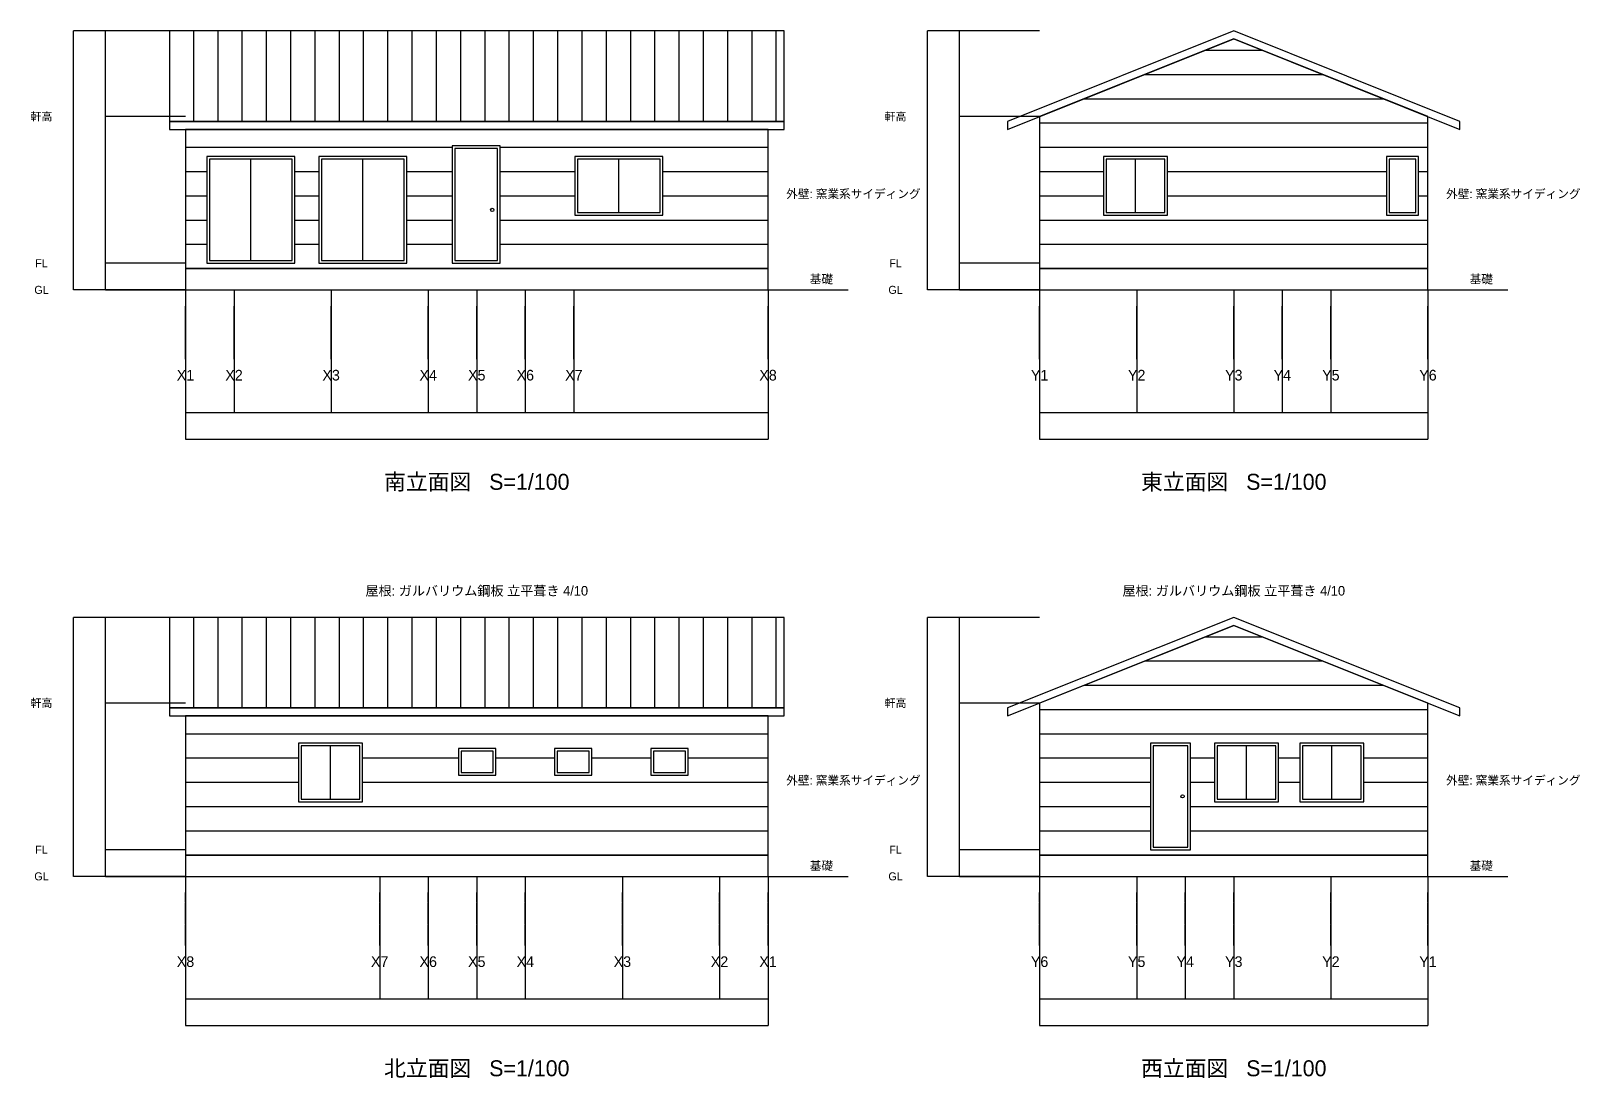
# Model space of a CAD drawing. Header units: millimetres. Extents: x -2900 to 42710, y -25289 to 10180.
# Drawn here: x -2896 to 26141, y -25283 to -5644 of the extents above; entities that cross this region are included whole.
import ezdxf
from ezdxf.enums import TextEntityAlignment as Align

# ---------------------------------------------------------------- set-up
doc = ezdxf.new("R2010")
doc.units = ezdxf.units.MM
doc.linetypes.add('CENTER', pattern=[50.800000000000004, 31.75, -6.35, 6.35, -6.35])
for name, color, linetype in [('DIM', 2, 'CONTINUOUS'), ('ELEV', 7, 'CONTINUOUS'), ('ELEV_DETAIL', 8, 'CONTINUOUS'), ('ELEV_WINDOW', 4, 'CONTINUOUS'), ('GRID', 1, 'CENTER'), ('TEXT', 7, 'CONTINUOUS')]:
    doc.layers.add(name, color=color, linetype=linetype)
doc.styles.add('kst32b', font='kst32b')
doc.dimstyles.get("Standard").update_dxf_attribs({"dimtxt": 0.25, "dimasz": 0.175, "dimexe": 0.375, "dimexo": 0.125, "dimgap": 0.1, "dimtad": 0, "dimtoh": 1, "dimlfac": 100, "dimzin": 12, "dimdsep": 46, "dimcen": 0.09, "dimazin": 3, "dimtfac": 1, "dimtdec": 4, "dimtofl": 0, "dimtmove": 0, "dimatfit": 3, "dimfxl": 1, "dimtolj": 1, "dimtzin": 0, "dimarcsym": 0})

# ---------------------------------------------------------------- blocks, each defined once
blk = doc.blocks.new('*D13')
at = {"layer": 'DIM', "color": 0, "linetype": 'ByBlock', "lineweight": -2}
for p, q in [((-2.296212748401287e-17, -10500.125), (-6.888638245203862e-17, -12800.375)), ((910, -10500.125), (910, -12800.375)), ((0, -12800), (910, -12800))]:
    blk.add_line(p, q, dxfattribs=at)
for points in [[(0, -12800), (0.175, -12799.97086007396), (0.175, -12800.02913992604)], [(910, -12800), (909.825, -12800.02913992604), (909.825, -12799.97086007396)]]:
    blk.add_solid(points, dxfattribs=at)
at = {"layer": 'DIM', "color": 0, "linetype": 'CONTINUOUS', "lineweight": -2, "insert": (455, -12640), "char_height": 0.25, "width": 0.4444444444444754, "attachment_point": 5}
blk.add_mtext('910', dxfattribs=at)
blk = doc.blocks.new('*D14')
at = {"layer": 'DIM', "color": 0, "linetype": 'ByBlock', "lineweight": -2}
for p, q in [((910, -10500.125), (910, -12800.375)), ((2730, -10500.125), (2730, -12800.375)), ((910, -12800), (2730, -12800))]:
    blk.add_line(p, q, dxfattribs=at)
for points in [[(910, -12800), (910.175, -12799.97086007396), (910.175, -12800.02913992604)], [(2730, -12800), (2729.825, -12800.02913992604), (2729.825, -12799.97086007396)]]:
    blk.add_solid(points, dxfattribs=at)
at = {"layer": 'DIM', "color": 0, "linetype": 'CONTINUOUS', "lineweight": -2, "insert": (1820, -12640), "char_height": 0.25, "width": 0.7361111111111112, "attachment_point": 5}
blk.add_mtext('1,820', dxfattribs=at)
blk = doc.blocks.new('*D15')
at = {"layer": 'DIM', "color": 0, "linetype": 'ByBlock', "lineweight": -2}
for p, q in [((2730, -10500.125), (2730, -12800.375)), ((4550, -10500.125), (4550, -12800.375)), ((2730, -12800), (4550, -12800))]:
    blk.add_line(p, q, dxfattribs=at)
for points in [[(2730, -12800), (2730.175, -12799.97086007396), (2730.175, -12800.02913992604)], [(4550, -12800), (4549.825, -12800.02913992604), (4549.825, -12799.97086007396)]]:
    blk.add_solid(points, dxfattribs=at)
at = {"layer": 'DIM', "color": 0, "linetype": 'CONTINUOUS', "lineweight": -2, "insert": (3640, -12640), "char_height": 0.25, "width": 0.7361111111111112, "attachment_point": 5}
blk.add_mtext('1,820', dxfattribs=at)
blk = doc.blocks.new('*D16')
at = {"layer": 'DIM', "color": 0, "linetype": 'ByBlock', "lineweight": -2}
for p, q in [((4550, -10500.125), (4550, -12800.375)), ((5460, -10500.125), (5460, -12800.375)), ((4550, -12800), (5460, -12800))]:
    blk.add_line(p, q, dxfattribs=at)
for points in [[(4550, -12800), (4550.175, -12799.97086007396), (4550.175, -12800.02913992604)], [(5460, -12800), (5459.825, -12800.02913992604), (5459.825, -12799.97086007396)]]:
    blk.add_solid(points, dxfattribs=at)
at = {"layer": 'DIM', "color": 0, "linetype": 'CONTINUOUS', "lineweight": -2, "insert": (5005, -12640), "char_height": 0.25, "width": 0.4444444444444754, "attachment_point": 5}
blk.add_mtext('910', dxfattribs=at)
blk = doc.blocks.new('*D17')
at = {"layer": 'DIM', "color": 0, "linetype": 'ByBlock', "lineweight": -2}
for p, q in [((5460, -10500.125), (5460, -12800.375)), ((6370, -10500.125), (6370, -12800.375)), ((5460, -12800), (6370, -12800))]:
    blk.add_line(p, q, dxfattribs=at)
for points in [[(5460, -12800), (5460.175, -12799.97086007396), (5460.175, -12800.02913992604)], [(6370, -12800), (6369.825, -12800.02913992604), (6369.825, -12799.97086007396)]]:
    blk.add_solid(points, dxfattribs=at)
at = {"layer": 'DIM', "color": 0, "linetype": 'CONTINUOUS', "lineweight": -2, "insert": (5915, -12640), "char_height": 0.25, "width": 0.4444444444444754, "attachment_point": 5}
blk.add_mtext('910', dxfattribs=at)
blk = doc.blocks.new('*D18')
at = {"layer": 'DIM', "color": 0, "linetype": 'ByBlock', "lineweight": -2}
for p, q in [((6370, -10500.125), (6370, -12800.375)), ((7280, -10500.125), (7280, -12800.375)), ((6370, -12800), (7280, -12800))]:
    blk.add_line(p, q, dxfattribs=at)
for points in [[(6370, -12800), (6370.175, -12799.97086007396), (6370.175, -12800.02913992604)], [(7280, -12800), (7279.825, -12800.02913992604), (7279.825, -12799.97086007396)]]:
    blk.add_solid(points, dxfattribs=at)
at = {"layer": 'DIM', "color": 0, "linetype": 'CONTINUOUS', "lineweight": -2, "insert": (6825, -12640), "char_height": 0.25, "width": 0.4444444444444754, "attachment_point": 5}
blk.add_mtext('910', dxfattribs=at)
blk = doc.blocks.new('*D19')
at = {"layer": 'DIM', "color": 0, "linetype": 'ByBlock', "lineweight": -2}
for p, q in [((-0.125, -10000), (-1500.375, -10000)), ((-1500, -10500), (-1500, -10000)), ((-0.125, -10500), (-1500.375, -10500))]:
    blk.add_line(p, q, dxfattribs=at)
for points in [[(-1500, -10000), (-1499.970860073956, -10000.175), (-1500.029139926044, -10000.175)], [(-1500, -10500), (-1500.029139926044, -10499.825), (-1499.970860073956, -10499.825)]]:
    blk.add_solid(points, dxfattribs=at)
at = {"layer": 'DIM', "color": 0, "linetype": 'CONTINUOUS', "lineweight": -2, "insert": (-1660.375, -10250), "char_height": 0.25, "width": 0.5000000000000155, "attachment_point": 5, "rotation": 90}
blk.add_mtext('500', dxfattribs=at)
blk = doc.blocks.new('*D20')
at = {"layer": 'DIM', "color": 0, "linetype": 'ByBlock', "lineweight": -2}
for p, q in [((-0.125, -7250), (-1500.375, -7250)), ((-1500, -10000), (-1500, -7250)), ((-0.125, -10000), (-1500.375, -10000))]:
    blk.add_line(p, q, dxfattribs=at)
for points in [[(-1500, -7250), (-1499.970860073956, -7250.175), (-1500.029139926044, -7250.175)], [(-1500, -10000), (-1500.029139926044, -9999.825), (-1499.970860073956, -9999.825)]]:
    blk.add_solid(points, dxfattribs=at)
at = {"layer": 'DIM', "color": 0, "linetype": 'CONTINUOUS', "lineweight": -2, "insert": (-1660, -8625), "char_height": 0.25, "width": 0.7916666666666821, "attachment_point": 5, "rotation": 90}
blk.add_mtext('2,750', dxfattribs=at)
blk = doc.blocks.new('*D21')
at = {"layer": 'DIM', "color": 0, "linetype": 'ByBlock', "lineweight": -2}
for p, q in [((-0.125, -5644), (-1500.375, -5644)), ((-1500, -7250), (-1500, -5644)), ((-0.125, -7250), (-1500.375, -7250))]:
    blk.add_line(p, q, dxfattribs=at)
for points in [[(-1500, -5644), (-1499.970860073956, -5644.175), (-1500.029139926044, -5644.175)], [(-1500, -7250), (-1500.029139926044, -7249.825), (-1499.970860073956, -7249.825)]]:
    blk.add_solid(points, dxfattribs=at)
at = {"layer": 'DIM', "color": 0, "linetype": 'CONTINUOUS', "lineweight": -2, "insert": (-1660, -6447), "char_height": 0.25, "width": 0.7361111111111422, "attachment_point": 5, "rotation": 90}
blk.add_mtext('1,606', dxfattribs=at)
blk = doc.blocks.new('*D22')
at = {"layer": 'DIM', "color": 0, "linetype": 'ByBlock', "lineweight": -2}
for p, q in [((-0.125, -5644), (-2100.375, -5644)), ((-2100, -10500), (-2100, -5644)), ((-0.125, -10500), (-2100.375, -10500))]:
    blk.add_line(p, q, dxfattribs=at)
for points in [[(-2100, -5644), (-2099.970860073956, -5644.175), (-2100.029139926044, -5644.175)], [(-2100, -10500), (-2100.029139926044, -10499.825), (-2099.970860073956, -10499.825)]]:
    blk.add_solid(points, dxfattribs=at)
at = {"layer": 'DIM', "color": 0, "linetype": 'CONTINUOUS', "lineweight": -2, "insert": (-2260, -8072), "char_height": 0.25, "width": 0.8194444444444755, "attachment_point": 5, "rotation": 90}
blk.add_mtext('4,856', dxfattribs=at)
blk = doc.blocks.new('*D23')
at = {"layer": 'DIM', "color": 0, "linetype": 'ByBlock', "lineweight": -2}
for p, q in [((-0.125, -21000), (-1500.375, -21000)), ((-1500, -21500), (-1500, -21000)), ((-0.125, -21500), (-1500.375, -21500))]:
    blk.add_line(p, q, dxfattribs=at)
for points in [[(-1500, -21000), (-1499.970860073956, -21000.175), (-1500.029139926044, -21000.175)], [(-1500, -21500), (-1500.029139926044, -21499.825), (-1499.970860073956, -21499.825)]]:
    blk.add_solid(points, dxfattribs=at)
at = {"layer": 'DIM', "color": 0, "linetype": 'CONTINUOUS', "lineweight": -2, "insert": (-1660.375, -21250), "char_height": 0.25, "width": 0.5000000000000155, "attachment_point": 5, "rotation": 90}
blk.add_mtext('500', dxfattribs=at)
blk = doc.blocks.new('*D24')
at = {"layer": 'DIM', "color": 0, "linetype": 'ByBlock', "lineweight": -2}
for p, q in [((-0.125, -18250), (-1500.375, -18250)), ((-1500, -21000), (-1500, -18250)), ((-0.125, -21000), (-1500.375, -21000))]:
    blk.add_line(p, q, dxfattribs=at)
for points in [[(-1500, -18250), (-1499.970860073956, -18250.175), (-1500.029139926044, -18250.175)], [(-1500, -21000), (-1500.029139926044, -20999.825), (-1499.970860073956, -20999.825)]]:
    blk.add_solid(points, dxfattribs=at)
at = {"layer": 'DIM', "color": 0, "linetype": 'CONTINUOUS', "lineweight": -2, "insert": (-1660, -19625), "char_height": 0.25, "width": 0.7916666666666821, "attachment_point": 5, "rotation": 90}
blk.add_mtext('2,750', dxfattribs=at)
blk = doc.blocks.new('*D25')
at = {"layer": 'DIM', "color": 0, "linetype": 'ByBlock', "lineweight": -2}
for p, q in [((-0.125, -16644), (-1500.375, -16644)), ((-1500, -18250), (-1500, -16644)), ((-0.125, -18250), (-1500.375, -18250))]:
    blk.add_line(p, q, dxfattribs=at)
for points in [[(-1500, -16644), (-1499.970860073956, -16644.175), (-1500.029139926044, -16644.175)], [(-1500, -18250), (-1500.029139926044, -18249.825), (-1499.970860073956, -18249.825)]]:
    blk.add_solid(points, dxfattribs=at)
at = {"layer": 'DIM', "color": 0, "linetype": 'CONTINUOUS', "lineweight": -2, "insert": (-1660, -17447), "char_height": 0.25, "width": 0.7361111111111422, "attachment_point": 5, "rotation": 90}
blk.add_mtext('1,606', dxfattribs=at)
blk = doc.blocks.new('*D26')
at = {"layer": 'DIM', "color": 0, "linetype": 'ByBlock', "lineweight": -2}
for p, q in [((-0.125, -16644), (-2100.375, -16644)), ((-2100, -21500), (-2100, -16644)), ((-0.125, -21500), (-2100.375, -21500))]:
    blk.add_line(p, q, dxfattribs=at)
for points in [[(-2100, -16644), (-2099.970860073956, -16644.175), (-2100.029139926044, -16644.175)], [(-2100, -21500), (-2100.029139926044, -21499.825), (-2099.970860073956, -21499.825)]]:
    blk.add_solid(points, dxfattribs=at)
at = {"layer": 'DIM', "color": 0, "linetype": 'CONTINUOUS', "lineweight": -2, "insert": (-2260, -19072), "char_height": 0.25, "width": 0.8194444444444755, "attachment_point": 5, "rotation": 90}
blk.add_mtext('4,856', dxfattribs=at)
blk = doc.blocks.new('*D27')
at = {"layer": 'DIM', "color": 0, "linetype": 'ByBlock', "lineweight": -2}
for p, q in [((16010, -10500.125), (16010, -12800.375)), ((17830, -10500.125), (17830, -12800.375)), ((16010, -12800), (17830, -12800))]:
    blk.add_line(p, q, dxfattribs=at)
for points in [[(16010, -12800), (16010.175, -12799.97086007396), (16010.175, -12800.02913992604)], [(17830, -12800), (17829.825, -12800.02913992604), (17829.825, -12799.97086007396)]]:
    blk.add_solid(points, dxfattribs=at)
at = {"layer": 'DIM', "color": 0, "linetype": 'CONTINUOUS', "lineweight": -2, "insert": (16920, -12640), "char_height": 0.25, "width": 0.7361111111111112, "attachment_point": 5}
blk.add_mtext('1,820', dxfattribs=at)
blk = doc.blocks.new('*D28')
at = {"layer": 'DIM', "color": 0, "linetype": 'ByBlock', "lineweight": -2}
for p, q in [((17830, -10500.125), (17830, -12800.375)), ((19650, -10500.125), (19650, -12800.375)), ((17830, -12800), (19650, -12800))]:
    blk.add_line(p, q, dxfattribs=at)
for points in [[(17830, -12800), (17830.175, -12799.97086007396), (17830.175, -12800.02913992604)], [(19650, -12800), (19649.825, -12800.02913992604), (19649.825, -12799.97086007396)]]:
    blk.add_solid(points, dxfattribs=at)
at = {"layer": 'DIM', "color": 0, "linetype": 'CONTINUOUS', "lineweight": -2, "insert": (18740, -12640), "char_height": 0.25, "width": 0.7361111111111112, "attachment_point": 5}
blk.add_mtext('1,820', dxfattribs=at)
blk = doc.blocks.new('*D29')
at = {"layer": 'DIM', "color": 0, "linetype": 'ByBlock', "lineweight": -2}
for p, q in [((19650, -10500.125), (19650, -12800.375)), ((20560, -10500.125), (20560, -12800.375)), ((19650, -12800), (20560, -12800))]:
    blk.add_line(p, q, dxfattribs=at)
for points in [[(19650, -12800), (19650.175, -12799.97086007396), (19650.175, -12800.02913992604)], [(20560, -12800), (20559.825, -12800.02913992604), (20559.825, -12799.97086007396)]]:
    blk.add_solid(points, dxfattribs=at)
at = {"layer": 'DIM', "color": 0, "linetype": 'CONTINUOUS', "lineweight": -2, "insert": (20105, -12640), "char_height": 0.25, "width": 0.4444444444444754, "attachment_point": 5}
blk.add_mtext('910', dxfattribs=at)
blk = doc.blocks.new('*D30')
at = {"layer": 'DIM', "color": 0, "linetype": 'ByBlock', "lineweight": -2}
for p, q in [((20560, -10500.125), (20560, -12800.375)), ((21470, -10500.125), (21470, -12800.375)), ((20560, -12800), (21470, -12800))]:
    blk.add_line(p, q, dxfattribs=at)
for points in [[(20560, -12800), (20560.175, -12799.97086007396), (20560.175, -12800.02913992604)], [(21470, -12800), (21469.825, -12800.02913992604), (21469.825, -12799.97086007396)]]:
    blk.add_solid(points, dxfattribs=at)
at = {"layer": 'DIM', "color": 0, "linetype": 'CONTINUOUS', "lineweight": -2, "insert": (21015, -12640), "char_height": 0.25, "width": 0.4444444444444754, "attachment_point": 5}
blk.add_mtext('910', dxfattribs=at)
blk = doc.blocks.new('*D31')
at = {"layer": 'DIM', "color": 0, "linetype": 'ByBlock', "lineweight": -2}
for p, q in [((21470, -10500.125), (21470, -12800.375)), ((23290, -10500.125), (23290, -12800.375)), ((21470, -12800), (23290, -12800))]:
    blk.add_line(p, q, dxfattribs=at)
for points in [[(21470, -12800), (21470.175, -12799.97086007396), (21470.175, -12800.02913992604)], [(23290, -12800), (23289.825, -12800.02913992604), (23289.825, -12799.97086007396)]]:
    blk.add_solid(points, dxfattribs=at)
at = {"layer": 'DIM', "color": 0, "linetype": 'CONTINUOUS', "lineweight": -2, "insert": (22380, -12640), "char_height": 0.25, "width": 0.7361111111111112, "attachment_point": 5}
blk.add_mtext('1,820', dxfattribs=at)
blk = doc.blocks.new('*D32')
at = {"layer": 'DIM', "color": 0, "linetype": 'ByBlock', "lineweight": -2}
for p, q in [((16010, -10500.125), (16010, -13300.375)), ((23290, -10500.125), (23290, -13300.375)), ((16010, -13300), (23290, -13300))]:
    blk.add_line(p, q, dxfattribs=at)
for points in [[(16010, -13300), (16010.175, -13299.97086007396), (16010.175, -13300.02913992604)], [(23290, -13300), (23289.825, -13300.02913992604), (23289.825, -13299.97086007396)]]:
    blk.add_solid(points, dxfattribs=at)
at = {"layer": 'DIM', "color": 0, "linetype": 'CONTINUOUS', "lineweight": -2, "insert": (19650, -13140), "char_height": 0.25, "width": 0.7916666666666665, "attachment_point": 5}
blk.add_mtext('7,280', dxfattribs=at)
blk = doc.blocks.new('*D33')
at = {"layer": 'DIM', "color": 0, "linetype": 'ByBlock', "lineweight": -2}
for p, q in [((16009.875, -10000), (14509.625, -10000)), ((14510, -10500), (14510, -10000)), ((16009.875, -10500), (14509.625, -10500))]:
    blk.add_line(p, q, dxfattribs=at)
for points in [[(14510, -10000), (14510.02913992604, -10000.175), (14509.97086007396, -10000.175)], [(14510, -10500), (14509.97086007396, -10499.825), (14510.02913992604, -10499.825)]]:
    blk.add_solid(points, dxfattribs=at)
at = {"layer": 'DIM', "color": 0, "linetype": 'CONTINUOUS', "lineweight": -2, "insert": (14349.625, -10250), "char_height": 0.25, "width": 0.5000000000000155, "attachment_point": 5, "rotation": 90}
blk.add_mtext('500', dxfattribs=at)
blk = doc.blocks.new('*D34')
at = {"layer": 'DIM', "color": 0, "linetype": 'ByBlock', "lineweight": -2}
for p, q in [((16009.875, -7250), (14509.625, -7250)), ((14510, -10000), (14510, -7250)), ((16009.875, -10000), (14509.625, -10000))]:
    blk.add_line(p, q, dxfattribs=at)
for points in [[(14510, -7250), (14510.02913992604, -7250.175), (14509.97086007396, -7250.175)], [(14510, -10000), (14509.97086007396, -9999.825), (14510.02913992604, -9999.825)]]:
    blk.add_solid(points, dxfattribs=at)
at = {"layer": 'DIM', "color": 0, "linetype": 'CONTINUOUS', "lineweight": -2, "insert": (14350, -8625), "char_height": 0.25, "width": 0.7916666666666821, "attachment_point": 5, "rotation": 90}
blk.add_mtext('2,750', dxfattribs=at)
blk = doc.blocks.new('*D35')
at = {"layer": 'DIM', "color": 0, "linetype": 'ByBlock', "lineweight": -2}
for p, q in [((16009.875, -5644), (14509.625, -5644)), ((14510, -7250), (14510, -5644)), ((16009.875, -7250), (14509.625, -7250))]:
    blk.add_line(p, q, dxfattribs=at)
for points in [[(14510, -5644), (14510.02913992604, -5644.175), (14509.97086007396, -5644.175)], [(14510, -7250), (14509.97086007396, -7249.825), (14510.02913992604, -7249.825)]]:
    blk.add_solid(points, dxfattribs=at)
at = {"layer": 'DIM', "color": 0, "linetype": 'CONTINUOUS', "lineweight": -2, "insert": (14350, -6447), "char_height": 0.25, "width": 0.7361111111111422, "attachment_point": 5, "rotation": 90}
blk.add_mtext('1,606', dxfattribs=at)
blk = doc.blocks.new('*D36')
at = {"layer": 'DIM', "color": 0, "linetype": 'ByBlock', "lineweight": -2}
for p, q in [((16009.875, -5644), (13909.625, -5644)), ((13910, -10500), (13910, -5644)), ((16009.875, -10500), (13909.625, -10500))]:
    blk.add_line(p, q, dxfattribs=at)
for points in [[(13910, -5644), (13910.02913992604, -5644.175), (13909.97086007396, -5644.175)], [(13910, -10500), (13909.97086007396, -10499.825), (13910.02913992604, -10499.825)]]:
    blk.add_solid(points, dxfattribs=at)
at = {"layer": 'DIM', "color": 0, "linetype": 'CONTINUOUS', "lineweight": -2, "insert": (13750, -8072), "char_height": 0.25, "width": 0.8194444444444755, "attachment_point": 5, "rotation": 90}
blk.add_mtext('4,856', dxfattribs=at)
blk = doc.blocks.new('*D37')
at = {"layer": 'DIM', "color": 0, "linetype": 'ByBlock', "lineweight": -2}
for p, q in [((16010, -21500.125), (16010, -23800.375)), ((17830, -21500.125), (17830, -23800.375)), ((16010, -23800), (17830, -23800))]:
    blk.add_line(p, q, dxfattribs=at)
for points in [[(16010, -23800), (16010.175, -23799.97086007395), (16010.175, -23800.02913992605)], [(17830, -23800), (17829.825, -23800.02913992605), (17829.825, -23799.97086007395)]]:
    blk.add_solid(points, dxfattribs=at)
at = {"layer": 'DIM', "color": 0, "linetype": 'CONTINUOUS', "lineweight": -2, "insert": (16920, -23640), "char_height": 0.25, "width": 0.7361111111111112, "attachment_point": 5}
blk.add_mtext('1,820', dxfattribs=at)
blk = doc.blocks.new('*D38')
at = {"layer": 'DIM', "color": 0, "linetype": 'ByBlock', "lineweight": -2}
for p, q in [((17830, -21500.125), (17830, -23800.375)), ((18740, -21500.125), (18740, -23800.375)), ((17830, -23800), (18740, -23800))]:
    blk.add_line(p, q, dxfattribs=at)
for points in [[(17830, -23800), (17830.175, -23799.97086007395), (17830.175, -23800.02913992605)], [(18740, -23800), (18739.825, -23800.02913992605), (18739.825, -23799.97086007395)]]:
    blk.add_solid(points, dxfattribs=at)
at = {"layer": 'DIM', "color": 0, "linetype": 'CONTINUOUS', "lineweight": -2, "insert": (18285, -23640), "char_height": 0.25, "width": 0.4444444444444754, "attachment_point": 5}
blk.add_mtext('910', dxfattribs=at)
blk = doc.blocks.new('*D39')
at = {"layer": 'DIM', "color": 0, "linetype": 'ByBlock', "lineweight": -2}
for p, q in [((18740, -21500.125), (18740, -23800.375)), ((19650, -21500.125), (19650, -23800.375)), ((18740, -23800), (19650, -23800))]:
    blk.add_line(p, q, dxfattribs=at)
for points in [[(18740, -23800), (18740.175, -23799.97086007395), (18740.175, -23800.02913992605)], [(19650, -23800), (19649.825, -23800.02913992605), (19649.825, -23799.97086007395)]]:
    blk.add_solid(points, dxfattribs=at)
at = {"layer": 'DIM', "color": 0, "linetype": 'CONTINUOUS', "lineweight": -2, "insert": (19195, -23640), "char_height": 0.25, "width": 0.4444444444444754, "attachment_point": 5}
blk.add_mtext('910', dxfattribs=at)
blk = doc.blocks.new('*D40')
at = {"layer": 'DIM', "color": 0, "linetype": 'ByBlock', "lineweight": -2}
for p, q in [((19650, -21500.125), (19650, -23800.375)), ((21470, -21500.125), (21470, -23800.375)), ((19650, -23800), (21470, -23800))]:
    blk.add_line(p, q, dxfattribs=at)
for points in [[(19650, -23800), (19650.175, -23799.97086007395), (19650.175, -23800.02913992605)], [(21470, -23800), (21469.825, -23800.02913992605), (21469.825, -23799.97086007395)]]:
    blk.add_solid(points, dxfattribs=at)
at = {"layer": 'DIM', "color": 0, "linetype": 'CONTINUOUS', "lineweight": -2, "insert": (20560, -23640), "char_height": 0.25, "width": 0.7361111111111112, "attachment_point": 5}
blk.add_mtext('1,820', dxfattribs=at)
blk = doc.blocks.new('*D41')
at = {"layer": 'DIM', "color": 0, "linetype": 'ByBlock', "lineweight": -2}
for p, q in [((21470, -21500.125), (21470, -23800.375)), ((23290, -21500.125), (23290, -23800.375)), ((21470, -23800), (23290, -23800))]:
    blk.add_line(p, q, dxfattribs=at)
for points in [[(21470, -23800), (21470.175, -23799.97086007395), (21470.175, -23800.02913992605)], [(23290, -23800), (23289.825, -23800.02913992605), (23289.825, -23799.97086007395)]]:
    blk.add_solid(points, dxfattribs=at)
at = {"layer": 'DIM', "color": 0, "linetype": 'CONTINUOUS', "lineweight": -2, "insert": (22380, -23640), "char_height": 0.25, "width": 0.7361111111111112, "attachment_point": 5}
blk.add_mtext('1,820', dxfattribs=at)
blk = doc.blocks.new('*D42')
at = {"layer": 'DIM', "color": 0, "linetype": 'ByBlock', "lineweight": -2}
for p, q in [((16010, -21500.125), (16010, -24300.375)), ((23290, -21500.125), (23290, -24300.375)), ((16010, -24300), (23290, -24300))]:
    blk.add_line(p, q, dxfattribs=at)
for points in [[(16010, -24300), (16010.175, -24299.97086007395), (16010.175, -24300.02913992605)], [(23290, -24300), (23289.825, -24300.02913992605), (23289.825, -24299.97086007395)]]:
    blk.add_solid(points, dxfattribs=at)
at = {"layer": 'DIM', "color": 0, "linetype": 'CONTINUOUS', "lineweight": -2, "insert": (19650, -24140), "char_height": 0.25, "width": 0.7916666666666665, "attachment_point": 5}
blk.add_mtext('7,280', dxfattribs=at)
blk = doc.blocks.new('*D43')
at = {"layer": 'DIM', "color": 0, "linetype": 'ByBlock', "lineweight": -2}
for p, q in [((16009.875, -21000), (14509.625, -21000)), ((14510, -21500), (14510, -21000)), ((16009.875, -21500), (14509.625, -21500))]:
    blk.add_line(p, q, dxfattribs=at)
for points in [[(14510, -21000), (14510.02913992604, -21000.175), (14509.97086007396, -21000.175)], [(14510, -21500), (14509.97086007396, -21499.825), (14510.02913992604, -21499.825)]]:
    blk.add_solid(points, dxfattribs=at)
at = {"layer": 'DIM', "color": 0, "linetype": 'CONTINUOUS', "lineweight": -2, "insert": (14349.625, -21250), "char_height": 0.25, "width": 0.5000000000000155, "attachment_point": 5, "rotation": 90}
blk.add_mtext('500', dxfattribs=at)
blk = doc.blocks.new('*D44')
at = {"layer": 'DIM', "color": 0, "linetype": 'ByBlock', "lineweight": -2}
for p, q in [((16009.875, -18250), (14509.625, -18250)), ((14510, -21000), (14510, -18250)), ((16009.875, -21000), (14509.625, -21000))]:
    blk.add_line(p, q, dxfattribs=at)
for points in [[(14510, -18250), (14510.02913992604, -18250.175), (14509.97086007396, -18250.175)], [(14510, -21000), (14509.97086007396, -20999.825), (14510.02913992604, -20999.825)]]:
    blk.add_solid(points, dxfattribs=at)
at = {"layer": 'DIM', "color": 0, "linetype": 'CONTINUOUS', "lineweight": -2, "insert": (14350, -19625), "char_height": 0.25, "width": 0.7916666666666821, "attachment_point": 5, "rotation": 90}
blk.add_mtext('2,750', dxfattribs=at)
blk = doc.blocks.new('*D45')
at = {"layer": 'DIM', "color": 0, "linetype": 'ByBlock', "lineweight": -2}
for p, q in [((16009.875, -16644), (14509.625, -16644)), ((14510, -18250), (14510, -16644)), ((16009.875, -18250), (14509.625, -18250))]:
    blk.add_line(p, q, dxfattribs=at)
for points in [[(14510, -16644), (14510.02913992604, -16644.175), (14509.97086007396, -16644.175)], [(14510, -18250), (14509.97086007396, -18249.825), (14510.02913992604, -18249.825)]]:
    blk.add_solid(points, dxfattribs=at)
at = {"layer": 'DIM', "color": 0, "linetype": 'CONTINUOUS', "lineweight": -2, "insert": (14350, -17447), "char_height": 0.25, "width": 0.7361111111111422, "attachment_point": 5, "rotation": 90}
blk.add_mtext('1,606', dxfattribs=at)
blk = doc.blocks.new('*D46')
at = {"layer": 'DIM', "color": 0, "linetype": 'ByBlock', "lineweight": -2}
for p, q in [((16009.875, -16644), (13909.625, -16644)), ((13910, -21500), (13910, -16644)), ((16009.875, -21500), (13909.625, -21500))]:
    blk.add_line(p, q, dxfattribs=at)
for points in [[(13910, -16644), (13910.02913992604, -16644.175), (13909.97086007396, -16644.175)], [(13910, -21500), (13909.97086007396, -21499.825), (13910.02913992604, -21499.825)]]:
    blk.add_solid(points, dxfattribs=at)
at = {"layer": 'DIM', "color": 0, "linetype": 'CONTINUOUS', "lineweight": -2, "insert": (13750, -19072), "char_height": 0.25, "width": 0.8194444444444755, "attachment_point": 5, "rotation": 90}
blk.add_mtext('4,856', dxfattribs=at)
blk = doc.blocks.new('*D71')
at = {"layer": 'DIM', "color": 0, "linetype": 'ByBlock', "lineweight": -2}
for p, q in [((7280, -10500.125), (7280, -12800.375)), ((10920, -10500.125), (10920, -12800.375)), ((7280, -12800), (10920, -12800))]:
    blk.add_line(p, q, dxfattribs=at)
for points in [[(7280, -12800), (7280.175, -12799.97086007396), (7280.175, -12800.02913992604)], [(10920, -12800), (10919.825, -12800.02913992604), (10919.825, -12799.97086007396)]]:
    blk.add_solid(points, dxfattribs=at)
at = {"layer": 'DIM', "color": 0, "linetype": 'CONTINUOUS', "lineweight": -2, "insert": (9100, -12799.775), "char_height": 0.25, "width": 0.8194444444444753, "attachment_point": 5}
blk.add_mtext('3,640', dxfattribs=at)
blk = doc.blocks.new('*D72')
at = {"layer": 'DIM', "color": 0, "linetype": 'ByBlock', "lineweight": -2}
for p, q in [((-2.296212748401287e-17, -10500.125), (-6.888638245203862e-17, -13300.375)), ((10920, -10500.125), (10920, -13300.375)), ((0, -13300), (10920, -13300))]:
    blk.add_line(p, q, dxfattribs=at)
for points in [[(0, -13300), (0.175, -13299.97086007396), (0.175, -13300.02913992604)], [(10920, -13300), (10919.825, -13300.02913992604), (10919.825, -13299.97086007396)]]:
    blk.add_solid(points, dxfattribs=at)
at = {"layer": 'DIM', "color": 0, "linetype": 'CONTINUOUS', "lineweight": -2, "insert": (5460, -13299.775), "char_height": 0.25, "width": 0.9305555555555711, "attachment_point": 5}
blk.add_mtext('10,920', dxfattribs=at)
blk = doc.blocks.new('*D73')
at = {"layer": 'DIM', "color": 0, "linetype": 'ByBlock', "lineweight": -2}
for p, q in [((3640, -21500.125), (3640, -23800.375)), ((4550, -21500.125), (4550, -23800.375)), ((3640, -23800), (4550, -23800))]:
    blk.add_line(p, q, dxfattribs=at)
for points in [[(3640, -23800), (3640.175, -23799.97086007395), (3640.175, -23800.02913992605)], [(4550, -23800), (4549.825, -23800.02913992605), (4549.825, -23799.97086007395)]]:
    blk.add_solid(points, dxfattribs=at)
at = {"layer": 'DIM', "color": 0, "linetype": 'CONTINUOUS', "lineweight": -2, "insert": (4095, -23799.775), "char_height": 0.25, "width": 0.4444444444444754, "attachment_point": 5}
blk.add_mtext('910', dxfattribs=at)
blk = doc.blocks.new('*D74')
at = {"layer": 'DIM', "color": 0, "linetype": 'ByBlock', "lineweight": -2}
for p, q in [((4550, -21500.125), (4550, -23800.375)), ((5460, -21500.125), (5460, -23800.375)), ((4550, -23800), (5460, -23800))]:
    blk.add_line(p, q, dxfattribs=at)
for points in [[(4550, -23800), (4550.175, -23799.97086007395), (4550.175, -23800.02913992605)], [(5460, -23800), (5459.825, -23800.02913992605), (5459.825, -23799.97086007395)]]:
    blk.add_solid(points, dxfattribs=at)
at = {"layer": 'DIM', "color": 0, "linetype": 'CONTINUOUS', "lineweight": -2, "insert": (5005, -23799.775), "char_height": 0.25, "width": 0.4444444444444754, "attachment_point": 5}
blk.add_mtext('910', dxfattribs=at)
blk = doc.blocks.new('*D75')
at = {"layer": 'DIM', "color": 0, "linetype": 'ByBlock', "lineweight": -2}
for p, q in [((5460, -21500.125), (5460, -23800.375)), ((6370, -21500.125), (6370, -23800.375)), ((5460, -23800), (6370, -23800))]:
    blk.add_line(p, q, dxfattribs=at)
for points in [[(5460, -23800), (5460.175, -23799.97086007395), (5460.175, -23800.02913992605)], [(6370, -23800), (6369.825, -23800.02913992605), (6369.825, -23799.97086007395)]]:
    blk.add_solid(points, dxfattribs=at)
at = {"layer": 'DIM', "color": 0, "linetype": 'CONTINUOUS', "lineweight": -2, "insert": (5915, -23799.775), "char_height": 0.25, "width": 0.4444444444444754, "attachment_point": 5}
blk.add_mtext('910', dxfattribs=at)
blk = doc.blocks.new('*D76')
at = {"layer": 'DIM', "color": 0, "linetype": 'ByBlock', "lineweight": -2}
for p, q in [((6370, -21500.125), (6370, -23800.375)), ((8190, -21500.125), (8190, -23800.375)), ((6370, -23800), (8190, -23800))]:
    blk.add_line(p, q, dxfattribs=at)
for points in [[(6370, -23800), (6370.175, -23799.97086007395), (6370.175, -23800.02913992605)], [(8190, -23800), (8189.825, -23800.02913992605), (8189.825, -23799.97086007395)]]:
    blk.add_solid(points, dxfattribs=at)
at = {"layer": 'DIM', "color": 0, "linetype": 'CONTINUOUS', "lineweight": -2, "insert": (7280, -23799.775), "char_height": 0.25, "width": 0.7361111111111112, "attachment_point": 5}
blk.add_mtext('1,820', dxfattribs=at)
blk = doc.blocks.new('*D77')
at = {"layer": 'DIM', "color": 0, "linetype": 'ByBlock', "lineweight": -2}
for p, q in [((8190, -21500.125), (8190, -23800.375)), ((10010, -21500.125), (10010, -23800.375)), ((8190, -23800), (10010, -23800))]:
    blk.add_line(p, q, dxfattribs=at)
for points in [[(8190, -23800), (8190.175, -23799.97086007395), (8190.175, -23800.02913992605)], [(10010, -23800), (10009.825, -23800.02913992605), (10009.825, -23799.97086007395)]]:
    blk.add_solid(points, dxfattribs=at)
at = {"layer": 'DIM', "color": 0, "linetype": 'CONTINUOUS', "lineweight": -2, "insert": (9100, -23799.775), "char_height": 0.25, "width": 0.7361111111111112, "attachment_point": 5}
blk.add_mtext('1,820', dxfattribs=at)
blk = doc.blocks.new('*D78')
at = {"layer": 'DIM', "color": 0, "linetype": 'ByBlock', "lineweight": -2}
for p, q in [((10010, -21500.125), (10010, -23800.375)), ((10920, -21500.125), (10920, -23800.375)), ((10010, -23800), (10920, -23800))]:
    blk.add_line(p, q, dxfattribs=at)
for points in [[(10010, -23800), (10010.175, -23799.97086007395), (10010.175, -23800.02913992605)], [(10920, -23800), (10919.825, -23800.02913992605), (10919.825, -23799.97086007395)]]:
    blk.add_solid(points, dxfattribs=at)
at = {"layer": 'DIM', "color": 0, "linetype": 'CONTINUOUS', "lineweight": -2, "insert": (10465, -23799.775), "char_height": 0.25, "width": 0.4444444444444754, "attachment_point": 5}
blk.add_mtext('910', dxfattribs=at)
blk = doc.blocks.new('*D79')
at = {"layer": 'DIM', "color": 0, "linetype": 'ByBlock', "lineweight": -2}
for p, q in [((-2.296212748401287e-17, -21500.125), (-6.888638245203862e-17, -23800.375)), ((3640, -21500.125), (3640, -23800.375)), ((0, -23800), (3640, -23800))]:
    blk.add_line(p, q, dxfattribs=at)
for points in [[(0, -23800), (0.175, -23799.97086007395), (0.175, -23800.02913992605)], [(3640, -23800), (3639.825, -23800.02913992605), (3639.825, -23799.97086007395)]]:
    blk.add_solid(points, dxfattribs=at)
at = {"layer": 'DIM', "color": 0, "linetype": 'CONTINUOUS', "lineweight": -2, "insert": (1820, -23799.775), "char_height": 0.25, "width": 0.8194444444444753, "attachment_point": 5}
blk.add_mtext('3,640', dxfattribs=at)
blk = doc.blocks.new('*D80')
at = {"layer": 'DIM', "color": 0, "linetype": 'ByBlock', "lineweight": -2}
for p, q in [((-2.296212748401287e-17, -21500.125), (-6.888638245203862e-17, -24300.375)), ((10920, -21500.125), (10920, -24300.375)), ((0, -24300), (10920, -24300))]:
    blk.add_line(p, q, dxfattribs=at)
for points in [[(0, -24300), (0.175, -24299.97086007395), (0.175, -24300.02913992605)], [(10920, -24300), (10919.825, -24300.02913992605), (10919.825, -24299.97086007395)]]:
    blk.add_solid(points, dxfattribs=at)
at = {"layer": 'DIM', "color": 0, "linetype": 'CONTINUOUS', "lineweight": -2, "insert": (5460, -24299.775), "char_height": 0.25, "width": 0.9305555555555711, "attachment_point": 5}
blk.add_mtext('10,920', dxfattribs=at)

msp = doc.modelspace()

# ---------------------------------------------------------------- linework, layer by layer
at = {"layer": 'ELEV'}
for p, q in [((-1500, -10500), (12420, -10500)), ((14510, -10500), (24790, -10500)), ((-1500, -21500), (12420, -21500)), ((14510, -21500), (24790, -21500))]:
    msp.add_line(p, q, dxfattribs=at)
for points in [[(-300, -7340), (11220, -7340), (11220, -5644), (-300, -5644)], [(15410, -7490), (19650, -5794), (23890, -7490), (23890, -7340), (19650, -5644), (15410, -7340)], [(16010, -10100), (23290, -10100), (23290, -7250), (19650, -5794), (16010, -7250)], [(-300, -7490), (11220, -7490), (11220, -7340), (-300, -7340)], [(0, -10100), (10920, -10100), (10920, -7490), (0, -7490)], [(0, -10500), (10920, -10500), (10920, -10100), (0, -10100)], [(16010, -10500), (23290, -10500), (23290, -10100), (16010, -10100)], [(-300, -18340), (11220, -18340), (11220, -16644), (-300, -16644)], [(15410, -18490), (19650, -16794), (23890, -18490), (23890, -18340), (19650, -16644), (15410, -18340)], [(16010, -21100), (23290, -21100), (23290, -18250), (19650, -16794), (16010, -18250)], [(-300, -18490), (11220, -18490), (11220, -18340), (-300, -18340)], [(0, -21100), (10920, -21100), (10920, -18490), (0, -18490)], [(0, -21500), (10920, -21500), (10920, -21100), (0, -21100)], [(16010, -21500), (23290, -21500), (23290, -21100), (16010, -21100)]]:
    msp.add_lwpolyline(points, close=True, dxfattribs=at)
at = {"layer": 'ELEV_DETAIL'}
for p, q in [((155, -7340), (155, -5644)), ((610, -7340), (610, -5644)), ((1065, -7340), (1065, -5644)), ((1520, -7340), (1520, -5644)), ((1975, -7340), (1975, -5644)), ((2430, -7340), (2430, -5644)), ((2885, -7340), (2885, -5644)), ((3340, -7340), (3340, -5644)), ((3795, -7340), (3795, -5644)), ((4250, -7340), (4250, -5644)), ((4705, -7340), (4705, -5644)), ((5160, -7340), (5160, -5644)), ((5615, -7340), (5615, -5644)), ((6070, -7340), (6070, -5644)), ((6525, -7340), (6525, -5644)), ((6980, -7340), (6980, -5644)), ((7435, -7340), (7435, -5644)), ((7890, -7340), (7890, -5644)), ((8345, -7340), (8345, -5644)), ((8800, -7340), (8800, -5644)), ((9255, -7340), (9255, -5644)), ((9710, -7340), (9710, -5644)), ((11075, -7340), (11075, -5644)), ((19122.5, -6005), (20177.5, -6005)), ((17985, -6460), (21315, -6460)), ((16847.5, -6915), (22452.5, -6915)), ((16010, -7370), (23290, -7370)), ((0, -7825), (5000, -7825)), ((5900, -7825), (10920, -7825)), ((16010, -7825), (23290, -7825)), ((0, -8280), (400, -8280)), ((2050, -8280), (2500, -8280)), ((4150, -8280), (5000, -8280)), ((5900, -8280), (7300, -8280)), ((8950, -8280), (10920, -8280)), ((16010, -8280), (17210, -8280)), ((18410, -8280), (22510, -8280)), ((23110, -8280), (23290, -8280)), ((0, -8735), (400, -8735)), ((2050, -8735), (2500, -8735)), ((4150, -8735), (5000, -8735)), ((5900, -8735), (7300, -8735)), ((8950, -8735), (10920, -8735)), ((16010, -8735), (17210, -8735)), ((18410, -8735), (22510, -8735)), ((23110, -8735), (23290, -8735)), ((0, -9190), (400, -9190)), ((2050, -9190), (2500, -9190)), ((4150, -9190), (5000, -9190)), ((5900, -9190), (10920, -9190)), ((16010, -9190), (23290, -9190)), ((0, -9645), (400, -9645)), ((2050, -9645), (2500, -9645)), ((4150, -9645), (5000, -9645)), ((5900, -9645), (10920, -9645)), ((16010, -9645), (23290, -9645)), ((155, -18340), (155, -16644)), ((610, -18340), (610, -16644)), ((1065, -18340), (1065, -16644)), ((2430, -18340), (2430, -16644)), ((2885, -18340), (2885, -16644)), ((3340, -18340), (3340, -16644)), ((3795, -18340), (3795, -16644)), ((4250, -18340), (4250, -16644)), ((4705, -18340), (4705, -16644)), ((5160, -18340), (5160, -16644)), ((5615, -18340), (5615, -16644)), ((6070, -18340), (6070, -16644)), ((6525, -18340), (6525, -16644)), ((6980, -18340), (6980, -16644)), ((7435, -18340), (7435, -16644)), ((7890, -18340), (7890, -16644)), ((8345, -18340), (8345, -16644)), ((8800, -18340), (8800, -16644)), ((9255, -18340), (9255, -16644)), ((9710, -18340), (9710, -16644)), ((10165, -18340), (10165, -16644)), ((10620, -18340), (10620, -16644)), ((11075, -18340), (11075, -16644)), ((19122.5, -17005), (20177.5, -17005)), ((17985, -17460), (21315, -17460)), ((16847.5, -17915), (22452.5, -17915)), ((16010, -18370), (23290, -18370)), ((0, -18825), (10920, -18825)), ((16010, -18825), (23290, -18825)), ((0, -19280), (2120, -19280)), ((3320, -19280), (5120, -19280)), ((5820, -19280), (6920, -19280)), ((7620, -19280), (8720, -19280)), ((9420, -19280), (10920, -19280)), ((16010, -19280), (18090, -19280)), ((18840, -19280), (19290, -19280)), ((20490, -19280), (20890, -19280)), ((22090, -19280), (23290, -19280)), ((0, -19735), (2120, -19735)), ((3320, -19735), (10920, -19735)), ((16010, -19735), (18090, -19735)), ((18840, -19735), (19290, -19735)), ((20490, -19735), (20890, -19735)), ((22090, -19735), (23290, -19735)), ((0, -20190), (10920, -20190)), ((16010, -20190), (18090, -20190)), ((18840, -20190), (23290, -20190)), ((0, -20645), (10920, -20645)), ((16010, -20645), (18090, -20645)), ((18840, -20645), (23290, -20645))]:
    msp.add_line(p, q, dxfattribs=at)
at = {"layer": 'ELEV_DETAIL', "color": 8}
for p, q in [((10165, -7340), (10165, -5644)), ((10620, -7340), (10620, -5644)), ((1520, -18340), (1520, -16644)), ((1975, -18340), (1975, -16644))]:
    msp.add_line(p, q, dxfattribs=at)
at = {"layer": 'ELEV_WINDOW'}
for p, q in [((1225, -9950), (1225, -8050)), ((3325, -9950), (3325, -8050)), ((8125, -9050), (8125, -8050)), ((17810, -9050), (17810, -8050)), ((2720, -20050), (2720, -19050)), ((19890, -20050), (19890, -19050)), ((21490, -20050), (21490, -19050))]:
    msp.add_line(p, q, dxfattribs=at)
for points in [[(5000, -10000), (5900, -10000), (5900, -7800), (5000, -7800)], [(400, -10000), (2050, -10000), (2050, -8000), (400, -8000)], [(450, -9950), (2000, -9950), (2000, -8050), (450, -8050)], [(2500, -10000), (4150, -10000), (4150, -8000), (2500, -8000)], [(2550, -9950), (4100, -9950), (4100, -8050), (2550, -8050)], [(5050, -9950), (5850, -9950), (5850, -7850), (5050, -7850)], [(7300, -9100), (8950, -9100), (8950, -8000), (7300, -8000)], [(7350, -9050), (8900, -9050), (8900, -8050), (7350, -8050)], [(17210, -9100), (18410, -9100), (18410, -8000), (17210, -8000)], [(17260, -9050), (18360, -9050), (18360, -8050), (17260, -8050)], [(22510, -9100), (23110, -9100), (23110, -8000), (22510, -8000)], [(22560, -9050), (23060, -9050), (23060, -8050), (22560, -8050)], [(2120, -20100), (3320, -20100), (3320, -19000), (2120, -19000)], [(2170, -20050), (3270, -20050), (3270, -19050), (2170, -19050)], [(5120, -19600), (5820, -19600), (5820, -19100), (5120, -19100)], [(5170, -19550), (5770, -19550), (5770, -19150), (5170, -19150)], [(6920, -19600), (7620, -19600), (7620, -19100), (6920, -19100)], [(6970, -19550), (7570, -19550), (7570, -19150), (6970, -19150)], [(8720, -19600), (9420, -19600), (9420, -19100), (8720, -19100)], [(8770, -19550), (9370, -19550), (9370, -19150), (8770, -19150)], [(18090, -21000), (18840, -21000), (18840, -19000), (18090, -19000)], [(18140, -20950), (18790, -20950), (18790, -19050), (18140, -19050)], [(19290, -20100), (20490, -20100), (20490, -19000), (19290, -19000)], [(19340, -20050), (20440, -20050), (20440, -19050), (19340, -19050)], [(20890, -20100), (22090, -20100), (22090, -19000), (20890, -19000)], [(20940, -20050), (22040, -20050), (22040, -19050), (20940, -19050)]]:
    msp.add_lwpolyline(points, close=True, dxfattribs=at)
for centre in [(5750, -9000), (18690, -20000)]:
    msp.add_circle(centre, 30, dxfattribs=at)
at = {"layer": 'GRID'}
for p, q in [((0, -11800), (0, -10800)), ((910, -11800), (910, -10800)), ((2730, -11800), (2730, -10800)), ((4550, -11800), (4550, -10800)), ((5460, -11800), (5460, -10800)), ((6370, -11800), (6370, -10800)), ((7280, -11800), (7280, -10800)), ((10920, -11800), (10920, -10800)), ((16010, -11800), (16010, -10800)), ((17830, -11800), (17830, -10800)), ((19650, -11800), (19650, -10800)), ((20560, -11800), (20560, -10800)), ((21470, -11800), (21470, -10800)), ((23290, -11800), (23290, -10800)), ((0, -22800), (0, -21800)), ((3640, -22800), (3640, -21800)), ((4550, -22800), (4550, -21800)), ((5460, -22800), (5460, -21800)), ((6370, -22800), (6370, -21800)), ((8190, -22800), (8190, -21800)), ((10010, -22800), (10010, -21800)), ((10920, -22800), (10920, -21800)), ((16010, -22800), (16010, -21800)), ((17830, -22800), (17830, -21800)), ((18740, -22800), (18740, -21800)), ((19650, -22800), (19650, -21800)), ((21470, -22800), (21470, -21800)), ((23290, -22800), (23290, -21800))]:
    msp.add_line(p, q, dxfattribs=at)

# ---------------------------------------------------------------- texts
at = {"layer": 'GRID', "style": 'kst32b'}
for s, p in [('X1', (0, -12100)), ('X2', (910, -12100)), ('X3', (2730, -12100)), ('X4', (4550, -12100)), ('X5', (5460, -12100)), ('X6', (6370, -12100)), ('X7', (7280, -12100)), ('X8', (10920, -12100)), ('Y1', (16010, -12100)), ('Y2', (17830, -12100)), ('Y3', (19650, -12100)), ('Y4', (20560, -12100)), ('Y5', (21470, -12100)), ('Y6', (23290, -12100)), ('X8', (0, -23100)), ('X7', (3640, -23100)), ('X6', (4550, -23100)), ('X5', (5460, -23100)), ('X4', (6370, -23100)), ('X3', (8190, -23100)), ('X2', (10010, -23100)), ('X1', (10920, -23100)), ('Y6', (16010, -23100)), ('Y5', (17830, -23100)), ('Y4', (18740, -23100)), ('Y3', (19650, -23100)), ('Y2', (21470, -23100)), ('Y1', (23290, -23100))]:
    msp.add_text(s, height=200, dxfattribs=at).set_placement(p, align=Align.MIDDLE_CENTER)
at = {"layer": 'TEXT', "style": 'kst32b'}
for s, height, p in [('軒高', 150, (-2700, -7250)), ('軒高', 150, (13310, -7250)), ('外壁: 窯業系サイディング', 160, (12520, -8700)), ('外壁: 窯業系サイディング', 160, (24890, -8700)), ('FL', 150, (-2700, -10000)), ('FL', 150, (13310, -10000)), ('GL', 150, (-2700, -10500)), ('基礎', 160, (11920, -10300)), ('GL', 150, (13310, -10500)), ('基礎', 160, (24290, -10300)), ('南立面図   S=1/100', 300, (5460, -14100)), ('東立面図   S=1/100', 300, (19650, -14100)), ('屋根: ガルバリウム鋼板 立平葺き 4/10', 180, (5460, -16144)), ('屋根: ガルバリウム鋼板 立平葺き 4/10', 180, (19650, -16144)), ('軒高', 150, (-2700, -18250)), ('軒高', 150, (13310, -18250)), ('外壁: 窯業系サイディング', 160, (12520, -19700)), ('外壁: 窯業系サイディング', 160, (24890, -19700)), ('FL', 150, (-2700, -21000)), ('基礎', 160, (11920, -21300)), ('FL', 150, (13310, -21000)), ('基礎', 160, (24290, -21300)), ('GL', 150, (-2700, -21500)), ('GL', 150, (13310, -21500)), ('北立面図   S=1/100', 300, (5460, -25100)), ('西立面図   S=1/100', 300, (19650, -25100))]:
    msp.add_text(s, height=height, dxfattribs=at).set_placement(p, align=Align.MIDDLE_CENTER)

# ---------------------------------------------------------------- dimensions: what is measured, and where the dimension line sits
at = {"layer": 'DIM'}
for base, p1, p2, text, picture, middle in [((-2100, -10500), (0, -10500), (0, -5644), '4,856', '*D22', (-2260, -8072)), ((-1500, -7250), (0, -7250), (0, -5644), '1,606', '*D21', (-1660, -6447)), ((13910, -10500), (16010, -10500), (16010, -5644), '4,856', '*D36', (13750, -8072)), ((14510, -7250), (16010, -7250), (16010, -5644), '1,606', '*D35', (14350, -6447)), ((-1500, -10000), (0, -10000), (0, -7250), '2,750', '*D20', (-1660, -8625)), ((14510, -10000), (16010, -10000), (16010, -7250), '2,750', '*D34', (14350, -8625)), ((-1500, -10500), (0, -10500), (0, -10000), '500', '*D19', (-1660.375, -10250)), ((14510, -10500), (16010, -10500), (16010, -10000), '500', '*D33', (14349.625, -10250)), ((-2100, -21500), (0, -21500), (0, -16644), '4,856', '*D26', (-2260, -19072)), ((-1500, -18250), (0, -18250), (0, -16644), '1,606', '*D25', (-1660, -17447)), ((13910, -21500), (16010, -21500), (16010, -16644), '4,856', '*D46', (13750, -19072)), ((14510, -18250), (16010, -18250), (16010, -16644), '1,606', '*D45', (14350, -17447)), ((-1500, -21000), (0, -21000), (0, -18250), '2,750', '*D24', (-1660, -19625)), ((14510, -21000), (16010, -21000), (16010, -18250), '2,750', '*D44', (14350, -19625)), ((-1500, -21500), (0, -21500), (0, -21000), '500', '*D23', (-1660.375, -21250)), ((14510, -21500), (16010, -21500), (16010, -21000), '500', '*D43', (14349.625, -21250))]:
    dim = msp.add_linear_dim(base=base, p1=p1, p2=p2, angle=90, text=text, dimstyle='Standard', dxfattribs=at)
    dim.commit()
    dim.dimension.update_dxf_attribs({"geometry": picture, "text_midpoint": middle})
for base, p1, p2, text, picture, middle in [((0, -12800), (0, -10500), (910, -10500), '910', '*D13', (455, -12640)), ((0, -13300), (0, -10500), (10920, -10500), '10,920', '*D72', (5460, -13299.775)), ((910, -12800), (910, -10500), (2730, -10500), '1,820', '*D14', (1820, -12640)), ((2730, -12800), (2730, -10500), (4550, -10500), '1,820', '*D15', (3640, -12640)), ((4550, -12800), (4550, -10500), (5460, -10500), '910', '*D16', (5005, -12640)), ((5460, -12800), (5460, -10500), (6370, -10500), '910', '*D17', (5915, -12640)), ((6370, -12800), (6370, -10500), (7280, -10500), '910', '*D18', (6825, -12640)), ((7280, -12800), (7280, -10500), (10920, -10500), '3,640', '*D71', (9100, -12799.775)), ((16010, -12800), (16010, -10500), (17830, -10500), '1,820', '*D27', (16920, -12640)), ((16010, -13300), (16010, -10500), (23290, -10500), '7,280', '*D32', (19650, -13140)), ((17830, -12800), (17830, -10500), (19650, -10500), '1,820', '*D28', (18740, -12640)), ((19650, -12800), (19650, -10500), (20560, -10500), '910', '*D29', (20105, -12640)), ((20560, -12800), (20560, -10500), (21470, -10500), '910', '*D30', (21015, -12640)), ((21470, -12800), (21470, -10500), (23290, -10500), '1,820', '*D31', (22380, -12640)), ((0, -23800), (0, -21500), (3640, -21500), '3,640', '*D79', (1820, -23799.775)), ((0, -24300), (0, -21500), (10920, -21500), '10,920', '*D80', (5460, -24299.775)), ((3640, -23800), (3640, -21500), (4550, -21500), '910', '*D73', (4095, -23799.775)), ((4550, -23800), (4550, -21500), (5460, -21500), '910', '*D74', (5005, -23799.775)), ((5460, -23800), (5460, -21500), (6370, -21500), '910', '*D75', (5915, -23799.775)), ((6370, -23800), (6370, -21500), (8190, -21500), '1,820', '*D76', (7280, -23799.775)), ((8190, -23800), (8190, -21500), (10010, -21500), '1,820', '*D77', (9100, -23799.775)), ((10010, -23800), (10010, -21500), (10920, -21500), '910', '*D78', (10465, -23799.775)), ((16010, -23800), (16010, -21500), (17830, -21500), '1,820', '*D37', (16920, -23640)), ((16010, -24300), (16010, -21500), (23290, -21500), '7,280', '*D42', (19650, -24140)), ((17830, -23800), (17830, -21500), (18740, -21500), '910', '*D38', (18285, -23640)), ((18740, -23800), (18740, -21500), (19650, -21500), '910', '*D39', (19195, -23640)), ((19650, -23800), (19650, -21500), (21470, -21500), '1,820', '*D40', (20560, -23640)), ((21470, -23800), (21470, -21500), (23290, -21500), '1,820', '*D41', (22380, -23640))]:
    dim = msp.add_linear_dim(base=base, p1=p1, p2=p2, text=text, dimstyle='Standard', dxfattribs=at)
    dim.commit()
    dim.dimension.update_dxf_attribs({"geometry": picture, "text_midpoint": middle})

doc.saveas('drawing.dxf')
